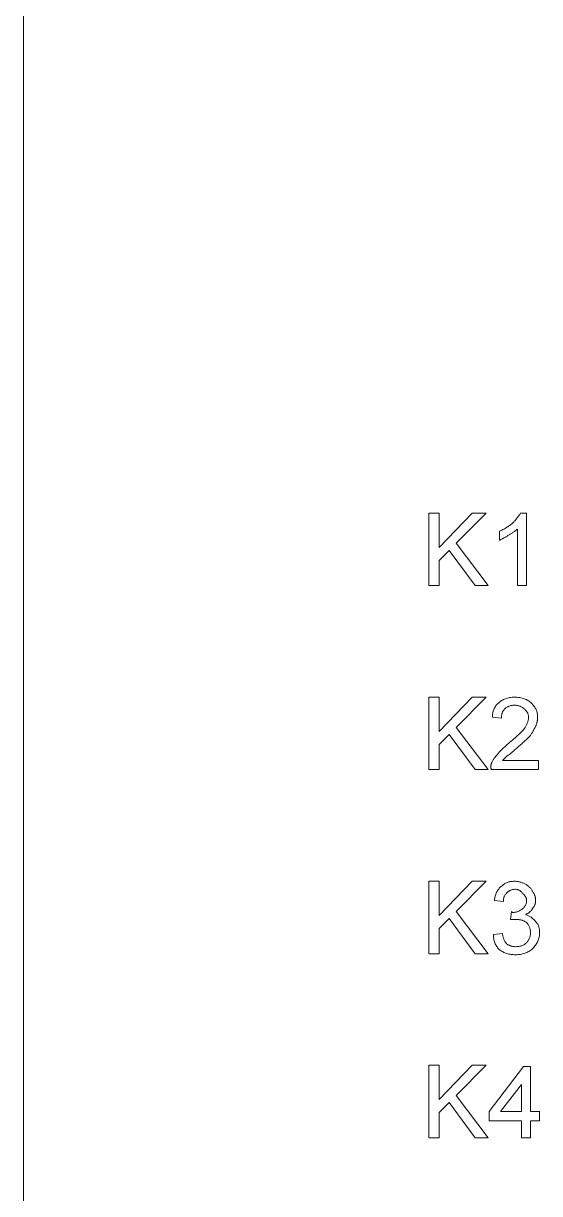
# Model space of a CAD drawing. Extents: x -194 to 239, y -574 to -265.
# Drawn here: x -95.42 to -90.91, y -318.1 to -307.89 of the extents above; entities that cross this region are included whole.
import ezdxf

# ---------------------------------------------------------------- set-up
doc = ezdxf.new("R2010")
doc.units = 0
doc.header["$LTSCALE"] = 0.5
doc.layers.get('0').update_dxf_attribs({"linetype": 'CONTINUOUS'})
doc.layers.add('VISIBLE', color=7, linetype='CONTINUOUS', lineweight=0)

msp = doc.modelspace()

# ---------------------------------------------------------------- linework, layer by layer
at = {"color": 7, "linetype": 'Continuous', "lineweight": 5}
msp.add_line((-95.42283, -338.29566), (-95.42283, -300.24218), dxfattribs=at)
at = {"layer": 'VISIBLE', "color": 7, "lineweight": 5}
for p, q in [((-91.87966, -312.79422), (-91.87966, -312.16172)), ((-91.87966, -312.16172), (-91.79181, -312.16172)), ((-91.79181, -312.4604), (-91.50192, -312.16172)), ((-91.79181, -312.16172), (-91.79181, -312.4604)), ((-91.37893, -312.16172), (-91.64247, -312.42526)), ((-91.50192, -312.16172), (-91.37893, -312.16172)), ((-91.12966, -312.2276), (-91.12479, -312.22211)), ((-91.12479, -312.22211), (-91.12005, -312.21662)), ((-91.12005, -312.21662), (-91.11546, -312.21113)), ((-91.11546, -312.21113), (-91.11099, -312.20564)), ((-91.11099, -312.20564), (-91.10667, -312.20015)), ((-91.10667, -312.20015), (-91.10248, -312.19466)), ((-91.10248, -312.19466), (-91.09844, -312.18917)), ((-91.09844, -312.18917), (-91.09452, -312.18368)), ((-91.09452, -312.18368), (-91.09075, -312.17819)), ((-91.09075, -312.17819), (-91.08711, -312.1727)), ((-91.08711, -312.1727), (-91.08361, -312.16721)), ((-91.08361, -312.16721), (-91.08025, -312.16172)), ((-91.08025, -312.16172), (-91.02754, -312.16172)), ((-91.02754, -312.16172), (-91.02754, -312.79422)), ((-91.26473, -312.31984), (-91.25708, -312.31648)), ((-91.26473, -312.39891), (-91.26473, -312.31984)), ((-91.25708, -312.31648), (-91.24949, -312.31298)), ((-91.24949, -312.31298), (-91.24198, -312.30934)), ((-91.24198, -312.30934), (-91.23453, -312.30557)), ((-91.23453, -312.30557), (-91.22715, -312.30166)), ((-91.22715, -312.30166), (-91.21984, -312.29761)), ((-91.21984, -312.29761), (-91.2126, -312.29342)), ((-91.2126, -312.29342), (-91.20543, -312.2891)), ((-91.20543, -312.2891), (-91.19833, -312.28464)), ((-91.19833, -312.28464), (-91.19129, -312.28004)), ((-91.19129, -312.28004), (-91.18433, -312.2753)), ((-91.18433, -312.2753), (-91.17743, -312.27043)), ((-91.17743, -312.27043), (-91.1706, -312.26542)), ((-91.1706, -312.26542), (-91.16384, -312.26027)), ((-91.16384, -312.26027), (-91.15715, -312.25499)), ((-91.15715, -312.25499), (-91.15053, -312.24957)), ((-91.15053, -312.24957), (-91.1451, -312.24407)), ((-91.1451, -312.24407), (-91.13982, -312.23858)), ((-91.13903, -312.32533), (-91.14394, -312.32863)), ((-91.13982, -312.23858), (-91.13467, -312.23309)), ((-91.13419, -312.32204), (-91.13903, -312.32533)), ((-91.13467, -312.23309), (-91.12966, -312.2276)), ((-91.12942, -312.31875), (-91.13419, -312.32204)), ((-91.12472, -312.31545), (-91.12942, -312.31875)), ((-91.12009, -312.31216), (-91.12472, -312.31545)), ((-91.11552, -312.30886), (-91.12009, -312.31216)), ((-91.11103, -312.30557), (-91.11552, -312.30886)), ((-91.1066, -312.30227), (-91.11103, -312.30557)), ((-91.1066, -312.79422), (-91.1066, -312.30227)), ((-91.64247, -312.42526), (-91.36136, -312.79422)), ((-91.2603, -312.39668), (-91.26473, -312.39891)), ((-91.25581, -312.39438), (-91.2603, -312.39668)), ((-91.25124, -312.39201), (-91.25581, -312.39438)), ((-91.24661, -312.38957), (-91.25124, -312.39201)), ((-91.24191, -312.38707), (-91.24661, -312.38957)), ((-91.23714, -312.38449), (-91.24191, -312.38707)), ((-91.2323, -312.38185), (-91.23714, -312.38449)), ((-91.22739, -312.37914), (-91.2323, -312.38185)), ((-91.22242, -312.37636), (-91.22739, -312.37914)), ((-91.21737, -312.37351), (-91.22242, -312.37636)), ((-91.21226, -312.3706), (-91.21737, -312.37351)), ((-91.20708, -312.36761), (-91.21226, -312.3706)), ((-91.20183, -312.36456), (-91.20708, -312.36761)), ((-91.19651, -312.36143), (-91.20183, -312.36456)), ((-91.19112, -312.35824), (-91.19651, -312.36143)), ((-91.18567, -312.35498), (-91.19112, -312.35824)), ((-91.18021, -312.35169), (-91.18567, -312.35498)), ((-91.17482, -312.34839), (-91.18021, -312.35169)), ((-91.1695, -312.3451), (-91.17482, -312.34839)), ((-91.16425, -312.34181), (-91.1695, -312.3451)), ((-91.15907, -312.33851), (-91.16425, -312.34181)), ((-91.15396, -312.33522), (-91.15907, -312.33851)), ((-91.14891, -312.33192), (-91.15396, -312.33522)), ((-91.14394, -312.32863), (-91.14891, -312.33192)), ((-91.70397, -312.48675), (-91.79181, -312.5746)), ((-91.47556, -312.79422), (-91.70397, -312.48675)), ((-91.79181, -312.5746), (-91.79181, -312.79422)), ((-91.79181, -312.79422), (-91.87966, -312.79422)), ((-91.36136, -312.79422), (-91.47556, -312.79422)), ((-91.02754, -312.79422), (-91.1066, -312.79422)), ((-91.87966, -314.40078), (-91.87966, -313.76828)), ((-91.87966, -313.76828), (-91.79181, -313.76828)), ((-91.79181, -313.76828), (-91.79181, -314.06696)), ((-91.79181, -314.06696), (-91.50192, -313.76828)), ((-91.37893, -313.76828), (-91.64247, -314.03182)), ((-91.50192, -313.76828), (-91.37893, -313.76828)), ((-91.30954, -313.86614), (-91.30563, -313.85887)), ((-91.30563, -313.85887), (-91.30131, -313.85187)), ((-91.30131, -313.85187), (-91.29657, -313.84514)), ((-91.29657, -313.84514), (-91.29143, -313.83869)), ((-91.29143, -313.83869), (-91.28587, -313.83251)), ((-91.28587, -313.83251), (-91.2799, -313.82661)), ((-91.2799, -313.82661), (-91.27351, -313.82098)), ((-91.27351, -313.82098), (-91.26679, -313.8146)), ((-91.26679, -313.8146), (-91.25979, -313.80863)), ((-91.25979, -313.80863), (-91.25251, -313.80307)), ((-91.25251, -313.80307), (-91.24496, -313.79792)), ((-91.24496, -313.79792), (-91.23714, -313.79319)), ((-91.23714, -313.79319), (-91.22904, -313.78886)), ((-91.22904, -313.78886), (-91.22067, -313.78495)), ((-91.22067, -313.78495), (-91.21202, -313.78145)), ((-91.21202, -313.78145), (-91.2031, -313.77836)), ((-91.20214, -313.85832), (-91.20701, -313.86175)), ((-91.2031, -313.77836), (-91.1939, -313.77569)), ((-91.19713, -313.85516), (-91.20214, -313.85832)), ((-91.19198, -313.85228), (-91.19713, -313.85516)), ((-91.1939, -313.77569), (-91.18443, -313.77342)), ((-91.18669, -313.84967), (-91.19198, -313.85228)), ((-91.18127, -313.84734), (-91.18669, -313.84967)), ((-91.18443, -313.77342), (-91.17468, -313.77157)), ((-91.17571, -313.84528), (-91.18127, -313.84734)), ((-91.17002, -313.84349), (-91.17571, -313.84528)), ((-91.17468, -313.77157), (-91.16466, -313.77013)), ((-91.16418, -313.84198), (-91.17002, -313.84349)), ((-91.16466, -313.77013), (-91.15437, -313.7691)), ((-91.15821, -313.84075), (-91.16418, -313.84198)), ((-91.1521, -313.83979), (-91.15821, -313.84075)), ((-91.15437, -313.7691), (-91.1438, -313.76848)), ((-91.14586, -313.8391), (-91.1521, -313.83979)), ((-91.13948, -313.83869), (-91.14586, -313.8391)), ((-91.1438, -313.76848), (-91.13296, -313.76828)), ((-91.13296, -313.83855), (-91.13948, -313.83869)), ((-91.13296, -313.76828), (-91.12105, -313.76848)), ((-91.12644, -313.83869), (-91.13296, -313.83855)), ((-91.12005, -313.8391), (-91.12644, -313.83869)), ((-91.12105, -313.76848), (-91.10948, -313.7691)), ((-91.11381, -313.83979), (-91.12005, -313.8391)), ((-91.1077, -313.84075), (-91.11381, -313.83979)), ((-91.10948, -313.7691), (-91.09826, -313.77013)), ((-91.10173, -313.84198), (-91.1077, -313.84075)), ((-91.0959, -313.84349), (-91.10173, -313.84198)), ((-91.09826, -313.77013), (-91.08739, -313.77157)), ((-91.0902, -313.84528), (-91.0959, -313.84349)), ((-91.08464, -313.84734), (-91.0902, -313.84528)), ((-91.08739, -313.77157), (-91.07685, -313.77342)), ((-91.07922, -313.84967), (-91.08464, -313.84734)), ((-91.07393, -313.85228), (-91.07922, -313.84967)), ((-91.07685, -313.77342), (-91.06666, -313.77569)), ((-91.06879, -313.85516), (-91.07393, -313.85228)), ((-91.06378, -313.85832), (-91.06879, -313.85516)), ((-91.06666, -313.77569), (-91.05681, -313.77836)), ((-91.0589, -313.86175), (-91.06378, -313.85832)), ((-91.05681, -313.77836), (-91.04731, -313.78145)), ((-91.04731, -313.78145), (-91.03814, -313.78495)), ((-91.03814, -313.78495), (-91.02932, -313.78886)), ((-91.02932, -313.78886), (-91.02085, -313.79319)), ((-91.02085, -313.79319), (-91.01272, -313.79792)), ((-91.01272, -313.79792), (-91.00493, -313.80307)), ((-91.00493, -313.80307), (-90.99748, -313.80863)), ((-90.99748, -313.80863), (-90.99038, -313.8146)), ((-90.99038, -313.8146), (-90.98362, -313.82098)), ((-90.98362, -313.82098), (-90.97723, -313.82764)), ((-90.97723, -313.82764), (-90.97126, -313.83444)), ((-90.97126, -313.83444), (-90.9657, -313.84137)), ((-90.9657, -313.84137), (-90.96056, -313.84844)), ((-90.96056, -313.84844), (-90.95582, -313.85564)), ((-90.95582, -313.85564), (-90.9515, -313.86299)), ((-91.32622, -313.94397), (-91.32602, -313.93422)), ((-91.24716, -313.95276), (-91.32622, -313.94397)), ((-91.32602, -313.93422), (-91.3254, -313.92475)), ((-91.3254, -313.92475), (-91.32437, -313.91556)), ((-91.32437, -313.91556), (-91.32293, -313.90664)), ((-91.32293, -313.90664), (-91.32107, -313.89799)), ((-91.32107, -313.89799), (-91.31881, -313.88961)), ((-91.31881, -313.88961), (-91.31613, -313.88152)), ((-91.31613, -313.88152), (-91.31304, -313.87369)), ((-91.31304, -313.87369), (-91.30954, -313.86614)), ((-91.24706, -313.94627), (-91.24716, -313.95276)), ((-91.24675, -313.93999), (-91.24706, -313.94627)), ((-91.24623, -313.93392), (-91.24675, -313.93999)), ((-91.24551, -313.92805), (-91.24623, -313.93392)), ((-91.24458, -313.92239), (-91.24551, -313.92805)), ((-91.24345, -313.91693), (-91.24458, -313.92239)), ((-91.24211, -313.91168), (-91.24345, -313.91693)), ((-91.24057, -313.90664), (-91.24211, -313.91168)), ((-91.23882, -313.9018), (-91.24057, -313.90664)), ((-91.23686, -313.89716), (-91.23882, -313.9018)), ((-91.2347, -313.89274), (-91.23686, -313.89716)), ((-91.23233, -313.88852), (-91.2347, -313.89274)), ((-91.22976, -313.8845), (-91.23233, -313.88852)), ((-91.22698, -313.88069), (-91.22976, -313.8845)), ((-91.224, -313.87709), (-91.22698, -313.88069)), ((-91.2208, -313.87369), (-91.224, -313.87709)), ((-91.21634, -313.86944), (-91.2208, -313.87369)), ((-91.21174, -313.86546), (-91.21634, -313.86944)), ((-91.20701, -313.86175), (-91.21174, -313.86546)), ((-91.05417, -313.86546), (-91.0589, -313.86175)), ((-91.04957, -313.86944), (-91.05417, -313.86546)), ((-91.04511, -313.87369), (-91.04957, -313.86944)), ((-91.04085, -313.87706), (-91.04511, -313.87369)), ((-91.03687, -313.88056), (-91.04085, -313.87706)), ((-91.03317, -313.88419), (-91.03687, -313.88056)), ((-91.02974, -313.88797), (-91.03317, -313.88419)), ((-91.02658, -313.89188), (-91.02974, -313.88797)), ((-91.0237, -313.89593), (-91.02658, -313.89188)), ((-91.02109, -313.90012), (-91.0237, -313.89593)), ((-91.01875, -313.90444), (-91.02109, -313.90012)), ((-91.0167, -313.9089), (-91.01875, -313.90444)), ((-91.01491, -313.9135), (-91.0167, -313.9089)), ((-91.0134, -313.91823), (-91.01491, -313.9135)), ((-91.01217, -313.92311), (-91.0134, -313.91823)), ((-91.01121, -313.92812), (-91.01217, -313.92311)), ((-91.01217, -313.96648), (-91.01121, -313.96075)), ((-91.01052, -313.93326), (-91.01121, -313.92812)), ((-91.01121, -313.96075), (-91.01052, -313.95509)), ((-91.01011, -313.93855), (-91.01052, -313.93326)), ((-91.01052, -313.95509), (-91.01011, -313.9495)), ((-91.00997, -313.94397), (-91.01011, -313.93855)), ((-91.01011, -313.9495), (-91.00997, -313.94397)), ((-90.9515, -313.86299), (-90.94758, -313.87047)), ((-90.94758, -313.87047), (-90.94408, -313.87808)), ((-90.94408, -313.87808), (-90.941, -313.88584)), ((-90.941, -313.88584), (-90.93832, -313.89373)), ((-90.93832, -313.89373), (-90.93605, -313.90176)), ((-90.93605, -313.90176), (-90.9342, -313.90993)), ((-90.9342, -313.90993), (-90.93276, -313.91823)), ((-90.93276, -313.91823), (-90.93173, -313.92668)), ((-90.93152, -313.96013), (-90.93201, -313.96538)), ((-90.93173, -313.92668), (-90.93111, -313.93525)), ((-90.93118, -313.95481), (-90.93152, -313.96013)), ((-90.93098, -313.94943), (-90.93118, -313.95481)), ((-90.93111, -313.93525), (-90.93091, -313.94397)), ((-90.93091, -313.94397), (-90.93098, -313.94943)), ((-91.64247, -314.03182), (-91.36136, -314.40078)), ((-91.06707, -314.06531), (-91.06076, -314.05862)), ((-91.06076, -314.05862), (-91.05499, -314.05227)), ((-91.05499, -314.05227), (-91.04978, -314.04627)), ((-91.04978, -314.04627), (-91.04511, -314.0406)), ((-91.04511, -314.0406), (-91.04085, -314.03405)), ((-91.04085, -314.03405), (-91.03687, -314.02756)), ((-91.03687, -314.02756), (-91.03317, -314.02115)), ((-91.03317, -314.02115), (-91.02974, -314.0148)), ((-91.02974, -314.0148), (-91.02658, -314.00852)), ((-91.02658, -314.00852), (-91.0237, -314.00231)), ((-91.0237, -314.00231), (-91.02109, -313.99616)), ((-91.02109, -313.99616), (-91.01875, -313.99009)), ((-91.01875, -313.99009), (-91.0167, -313.98409)), ((-91.0167, -313.98409), (-91.01491, -313.97815)), ((-91.01491, -313.97815), (-91.0134, -313.97228)), ((-91.0134, -313.97228), (-91.01217, -313.96648)), ((-90.96824, -314.06037), (-90.97102, -314.06534)), ((-90.96553, -314.05546), (-90.96824, -314.06037)), ((-90.96289, -314.05062), (-90.96553, -314.05546)), ((-90.96032, -314.04585), (-90.96289, -314.05062)), ((-90.95781, -314.04115), (-90.96032, -314.04585)), ((-90.95537, -314.03652), (-90.95781, -314.04115)), ((-90.95301, -314.03196), (-90.95537, -314.03652)), ((-90.95071, -314.02746), (-90.95301, -314.03196)), ((-90.94848, -314.02303), (-90.95071, -314.02746)), ((-90.94635, -314.01861), (-90.94848, -314.02303)), ((-90.94436, -314.01411), (-90.94635, -314.01861)), ((-90.94251, -314.00955), (-90.94436, -314.01411)), ((-90.94079, -314.00491), (-90.94251, -314.00955)), ((-90.93921, -314.00021), (-90.94079, -314.00491)), ((-90.93777, -313.99544), (-90.93921, -314.00021)), ((-90.93647, -313.99061), (-90.93777, -313.99544)), ((-90.9353, -313.9857), (-90.93647, -313.99061)), ((-90.93427, -313.98072), (-90.9353, -313.9857)), ((-90.93338, -313.97568), (-90.93427, -313.98072)), ((-90.93262, -313.97057), (-90.93338, -313.97568)), ((-90.93201, -313.96538), (-90.93262, -313.97057)), ((-91.70397, -314.09331), (-91.79181, -314.18116)), ((-91.47556, -314.40078), (-91.70397, -314.09331)), ((-91.18567, -314.17237), (-91.17276, -314.16157)), ((-91.17276, -314.16157), (-91.16041, -314.1511)), ((-91.16041, -314.1511), (-91.1486, -314.14098)), ((-91.1486, -314.14098), (-91.13735, -314.1312)), ((-91.13735, -314.1312), (-91.12664, -314.12176)), ((-91.12664, -314.12176), (-91.11649, -314.11267)), ((-91.11649, -314.11267), (-91.10688, -314.10392)), ((-91.10688, -314.10392), (-91.09782, -314.09551)), ((-91.09782, -314.09551), (-91.08931, -314.08744)), ((-91.08931, -314.08744), (-91.08135, -314.07972)), ((-91.08135, -314.07972), (-91.07393, -314.07234)), ((-91.07393, -314.07234), (-91.06707, -314.06531)), ((-91.05348, -314.15975), (-91.06148, -314.16702)), ((-91.04583, -314.15275), (-91.05348, -314.15975)), ((-91.03852, -314.14602), (-91.04583, -314.15275)), ((-91.03155, -314.13957), (-91.03852, -314.14602)), ((-91.02493, -314.13339), (-91.03155, -314.13957)), ((-91.01865, -314.12749), (-91.02493, -314.13339)), ((-91.01272, -314.12186), (-91.01865, -314.12749)), ((-91.00712, -314.11651), (-91.01272, -314.12186)), ((-91.00187, -314.11143), (-91.00712, -314.11651)), ((-90.99696, -314.10663), (-91.00187, -314.11143)), ((-90.9924, -314.1021), (-90.99696, -314.10663)), ((-90.98914, -314.09664), (-90.9924, -314.1021)), ((-90.98595, -314.09125), (-90.98914, -314.09664)), ((-90.98283, -314.08593), (-90.98595, -314.09125)), ((-90.97977, -314.08068), (-90.98283, -314.08593)), ((-90.97679, -314.0755), (-90.97977, -314.08068)), ((-90.97387, -314.07039), (-90.97679, -314.0755)), ((-90.97102, -314.06534), (-90.97387, -314.07039)), ((-91.79181, -314.18116), (-91.79181, -314.40078)), ((-91.2823, -314.26901), (-91.2778, -314.26348)), ((-91.2778, -314.26348), (-91.2731, -314.25789)), ((-91.2731, -314.25789), (-91.26819, -314.25223)), ((-91.26819, -314.25223), (-91.26308, -314.2465)), ((-91.26308, -314.2465), (-91.25776, -314.2407)), ((-91.25776, -314.2407), (-91.25224, -314.23483)), ((-91.25224, -314.23483), (-91.24651, -314.22889)), ((-91.24651, -314.22889), (-91.24057, -314.22289)), ((-91.24057, -314.22289), (-91.23443, -314.21681)), ((-91.23443, -314.21681), (-91.22808, -314.21067)), ((-91.22808, -314.21067), (-91.22152, -314.20446)), ((-91.22152, -314.20446), (-91.21476, -314.19818)), ((-91.21476, -314.19818), (-91.2078, -314.19183)), ((-91.2078, -314.19183), (-91.20063, -314.18541)), ((-91.20063, -314.18541), (-91.19325, -314.17893)), ((-91.19325, -314.17893), (-91.18567, -314.17237)), ((-91.17729, -314.26722), (-91.18247, -314.27131)), ((-91.17177, -314.2628), (-91.17729, -314.26722)), ((-91.1659, -314.25803), (-91.17177, -314.2628)), ((-91.15969, -314.25291), (-91.1659, -314.25803)), ((-91.15313, -314.24746), (-91.15969, -314.25291)), ((-91.14624, -314.24166), (-91.15313, -314.24746)), ((-91.139, -314.23551), (-91.14624, -314.24166)), ((-91.13141, -314.22903), (-91.139, -314.23551)), ((-91.12349, -314.2222), (-91.13141, -314.22903)), ((-91.11522, -314.21503), (-91.12349, -314.2222)), ((-91.1066, -314.20751), (-91.11522, -314.21503)), ((-91.09689, -314.19887), (-91.1066, -314.20751)), ((-91.08752, -314.19049), (-91.09689, -314.19887)), ((-91.0785, -314.18239), (-91.08752, -314.19049)), ((-91.06982, -314.17457), (-91.0785, -314.18239)), ((-91.06148, -314.16702), (-91.06982, -314.17457)), ((-91.33933, -314.37113), (-91.33912, -314.36784)), ((-91.33912, -314.36784), (-91.33878, -314.36454)), ((-91.33878, -314.36454), (-91.3383, -314.36125)), ((-91.3383, -314.36125), (-91.33768, -314.35795)), ((-91.33768, -314.35795), (-91.33693, -314.35466)), ((-91.33693, -314.35466), (-91.33604, -314.35136)), ((-91.33604, -314.35136), (-91.33501, -314.34807)), ((-91.33501, -314.34807), (-91.33274, -314.34261)), ((-91.33274, -314.34261), (-91.33034, -314.33723)), ((-91.33034, -314.33723), (-91.3278, -314.33191)), ((-91.3278, -314.33191), (-91.32512, -314.32666)), ((-91.32512, -314.32666), (-91.32231, -314.32148)), ((-91.32231, -314.32148), (-91.31936, -314.31636)), ((-91.31936, -314.31636), (-91.31627, -314.31132)), ((-91.31627, -314.31132), (-91.31304, -314.30634)), ((-91.31304, -314.30634), (-91.30968, -314.30144)), ((-91.30968, -314.30144), (-91.30618, -314.2966)), ((-91.30618, -314.2966), (-91.30254, -314.29183)), ((-91.30254, -314.29183), (-91.29877, -314.28713)), ((-91.29877, -314.28713), (-91.29486, -314.28249)), ((-91.29486, -314.28249), (-91.29081, -314.27793)), ((-91.29081, -314.27793), (-91.28662, -314.27343)), ((-91.28662, -314.27343), (-91.2823, -314.26901)), ((-91.20323, -314.28658), (-91.23837, -314.32172)), ((-91.23837, -314.32172), (-90.92212, -314.32172)), ((-91.19977, -314.28421), (-91.20323, -314.28658)), ((-91.19596, -314.2815), (-91.19977, -314.28421)), ((-91.19181, -314.27844), (-91.19596, -314.2815)), ((-91.18731, -314.27505), (-91.19181, -314.27844)), ((-91.18247, -314.27131), (-91.18731, -314.27505)), ((-90.92212, -314.32172), (-90.92212, -314.40078)), ((-91.79181, -314.40078), (-91.87966, -314.40078)), ((-91.36136, -314.40078), (-91.47556, -314.40078)), ((-91.3394, -314.37442), (-91.33933, -314.37113)), ((-91.33933, -314.37772), (-91.3394, -314.37442)), ((-91.33912, -314.38101), (-91.33933, -314.37772)), ((-91.33878, -314.38431), (-91.33912, -314.38101)), ((-91.3383, -314.3876), (-91.33878, -314.38431)), ((-91.33768, -314.3909), (-91.3383, -314.3876)), ((-91.33693, -314.39419), (-91.33768, -314.3909)), ((-91.33604, -314.39748), (-91.33693, -314.39419)), ((-91.33501, -314.40078), (-91.33604, -314.39748)), ((-90.92212, -314.40078), (-91.33501, -314.40078)), ((-91.87966, -316.00734), (-91.87966, -315.37483)), ((-91.87966, -315.37483), (-91.79181, -315.37483)), ((-91.79181, -315.67352), (-91.50192, -315.37483)), ((-91.79181, -315.37483), (-91.79181, -315.67352)), ((-91.37893, -315.37483), (-91.64247, -315.63838)), ((-91.50192, -315.37483), (-91.37893, -315.37483)), ((-91.21713, -315.39559), (-91.21051, -315.39199)), ((-91.21051, -315.39199), (-91.20368, -315.38873)), ((-91.20368, -315.38873), (-91.19665, -315.38581)), ((-91.19665, -315.38581), (-91.18941, -315.38324)), ((-91.18941, -315.38324), (-91.18196, -315.38101)), ((-91.18196, -315.38101), (-91.17431, -315.37912)), ((-91.17431, -315.37912), (-91.16645, -315.37758)), ((-91.16645, -315.37758), (-91.15838, -315.37638)), ((-91.15838, -315.37638), (-91.15011, -315.37552)), ((-91.15011, -315.37552), (-91.14164, -315.375)), ((-91.14164, -315.375), (-91.13296, -315.37483)), ((-91.13296, -315.37483), (-91.1264, -315.37494)), ((-91.1264, -315.37494), (-91.11992, -315.37524)), ((-91.11992, -315.37524), (-91.1135, -315.37576)), ((-91.1135, -315.37576), (-91.10715, -315.37648)), ((-91.10715, -315.37648), (-91.10087, -315.37741)), ((-91.10087, -315.37741), (-91.09466, -315.37854)), ((-91.09466, -315.37854), (-91.08852, -315.37988)), ((-91.08852, -315.37988), (-91.08244, -315.38142)), ((-91.08244, -315.38142), (-91.07644, -315.38317)), ((-91.07644, -315.38317), (-91.0705, -315.38513)), ((-91.0705, -315.38513), (-91.06463, -315.38729)), ((-91.06463, -315.38729), (-91.05884, -315.38966)), ((-91.05884, -315.38966), (-91.0531, -315.39223)), ((-91.29887, -315.49576), (-91.29589, -315.48739)), ((-91.29589, -315.48739), (-91.29256, -315.47929)), ((-91.29256, -315.47929), (-91.28889, -315.47147)), ((-91.28889, -315.47147), (-91.28487, -315.46392)), ((-91.28487, -315.46392), (-91.28051, -315.45664)), ((-91.28051, -315.45664), (-91.27581, -315.44964)), ((-91.27581, -315.44964), (-91.27077, -315.44292)), ((-91.27077, -315.44292), (-91.26538, -315.43646)), ((-91.26538, -315.43646), (-91.25965, -315.43029)), ((-91.25965, -315.43029), (-91.25358, -315.42438)), ((-91.25358, -315.42438), (-91.24716, -315.41876)), ((-91.24716, -315.41876), (-91.24157, -315.41344)), ((-91.24157, -315.41344), (-91.23577, -315.40846)), ((-91.23577, -315.40846), (-91.22976, -315.40383)), ((-91.22976, -315.40383), (-91.22355, -315.39954)), ((-91.22355, -315.39954), (-91.21713, -315.39559)), ((-91.21298, -315.49051), (-91.21586, -315.49494)), ((-91.20982, -315.48629), (-91.21298, -315.49051)), ((-91.20639, -315.48227), (-91.20982, -315.48629)), ((-91.20269, -315.47847), (-91.20639, -315.48227)), ((-91.19871, -315.47486), (-91.20269, -315.47847)), ((-91.19445, -315.47147), (-91.19871, -315.47486)), ((-91.19109, -315.46827), (-91.19445, -315.47147)), ((-91.18759, -315.46529), (-91.19109, -315.46827)), ((-91.18395, -315.46251), (-91.18759, -315.46529)), ((-91.18017, -315.45994), (-91.18395, -315.46251)), ((-91.17626, -315.45757), (-91.18017, -315.45994)), ((-91.17221, -315.45541), (-91.17626, -315.45757)), ((-91.16803, -315.45345), (-91.17221, -315.45541)), ((-91.1637, -315.4517), (-91.16803, -315.45345)), ((-91.15924, -315.45016), (-91.1637, -315.4517)), ((-91.15464, -315.44882), (-91.15924, -315.45016)), ((-91.14991, -315.44768), (-91.15464, -315.44882)), ((-91.14504, -315.44676), (-91.14991, -315.44768)), ((-91.14003, -315.44604), (-91.14504, -315.44676)), ((-91.13488, -315.44552), (-91.14003, -315.44604)), ((-91.12959, -315.44521), (-91.13488, -315.44552)), ((-91.12417, -315.44511), (-91.12959, -315.44521)), ((-91.11981, -315.44525), (-91.12417, -315.44511)), ((-91.11552, -315.44566), (-91.11981, -315.44525)), ((-91.1113, -315.44635), (-91.11552, -315.44566)), ((-91.10715, -315.44731), (-91.1113, -315.44635)), ((-91.10307, -315.44854), (-91.10715, -315.44731)), ((-91.09905, -315.45005), (-91.10307, -315.44854)), ((-91.09511, -315.45184), (-91.09905, -315.45005)), ((-91.09123, -315.4539), (-91.09511, -315.45184)), ((-91.08742, -315.45623), (-91.09123, -315.4539)), ((-91.08368, -315.45884), (-91.08742, -315.45623)), ((-91.08001, -315.46172), (-91.08368, -315.45884)), ((-91.0764, -315.46488), (-91.08001, -315.46172)), ((-91.07287, -315.46831), (-91.0764, -315.46488)), ((-91.0694, -315.47201), (-91.07287, -315.46831)), ((-91.06601, -315.476), (-91.0694, -315.47201)), ((-91.06268, -315.48025), (-91.06601, -315.476)), ((-91.05842, -315.48358), (-91.06268, -315.48025)), ((-91.05444, -315.48698), (-91.05842, -315.48358)), ((-91.05074, -315.49044), (-91.05444, -315.48698)), ((-91.0531, -315.39223), (-91.04744, -315.39501)), ((-91.04731, -315.49398), (-91.05074, -315.49044)), ((-91.04744, -315.39501), (-91.04185, -315.398)), ((-91.04415, -315.49758), (-91.04731, -315.49398)), ((-91.04185, -315.398), (-91.03632, -315.40119)), ((-91.03632, -315.40119), (-91.03197, -315.40349)), ((-91.03197, -315.40349), (-91.02768, -315.40599)), ((-91.02768, -315.40599), (-91.02346, -315.4087)), ((-91.02346, -315.4087), (-91.0193, -315.41162)), ((-91.0193, -315.41162), (-91.01522, -315.41474)), ((-91.01522, -315.41474), (-91.01121, -315.41807)), ((-91.01121, -315.41807), (-91.00726, -315.42161)), ((-91.00726, -315.42161), (-91.00338, -315.42535)), ((-91.00338, -315.42535), (-90.99957, -315.42929)), ((-90.99957, -315.42929), (-90.99583, -315.43344)), ((-90.99583, -315.43344), (-90.99216, -315.4378)), ((-90.99216, -315.4378), (-90.98856, -315.44237)), ((-90.98856, -315.44237), (-90.98502, -315.44714)), ((-90.98502, -315.44714), (-90.98156, -315.45211)), ((-90.98156, -315.45211), (-90.97816, -315.45729)), ((-90.97816, -315.45729), (-90.97483, -315.46268)), ((-90.97483, -315.46268), (-90.97164, -315.46711)), ((-90.97164, -315.46711), (-90.96865, -315.4716)), ((-90.96865, -315.4716), (-90.96587, -315.47617)), ((-90.96587, -315.47617), (-90.9633, -315.4808)), ((-90.9633, -315.4808), (-90.96093, -315.4855)), ((-90.96093, -315.4855), (-90.95877, -315.49027)), ((-90.95877, -315.49027), (-90.95682, -315.49511)), ((-91.30865, -315.54174), (-91.30738, -315.532)), ((-91.22959, -315.55053), (-91.30865, -315.54174)), ((-91.30738, -315.532), (-91.30577, -315.52253)), ((-91.30577, -315.52253), (-91.30381, -315.51333)), ((-91.30381, -315.51333), (-91.30151, -315.50441)), ((-91.30151, -315.50441), (-91.29887, -315.49576)), ((-91.22945, -315.54404), (-91.22959, -315.55053)), ((-91.22904, -315.53776), (-91.22945, -315.54404)), ((-91.22835, -315.53169), (-91.22904, -315.53776)), ((-91.22739, -315.52582), (-91.22835, -315.53169)), ((-91.22616, -315.52016), (-91.22739, -315.52582)), ((-91.22465, -315.5147), (-91.22616, -315.52016)), ((-91.22286, -315.50945), (-91.22465, -315.5147)), ((-91.2208, -315.50441), (-91.22286, -315.50945)), ((-91.21847, -315.49957), (-91.2208, -315.50441)), ((-91.21586, -315.49494), (-91.21847, -315.49957)), ((-91.0447, -315.59733), (-91.04144, -315.5927)), ((-91.04127, -315.50125), (-91.04415, -315.49758)), ((-91.04144, -315.5927), (-91.03852, -315.58786)), ((-91.03866, -315.50499), (-91.04127, -315.50125)), ((-91.03632, -315.5088), (-91.03866, -315.50499)), ((-91.03852, -315.58786), (-91.03595, -315.58282)), ((-91.03427, -315.51268), (-91.03632, -315.5088)), ((-91.03595, -315.58282), (-91.03372, -315.57757)), ((-91.03248, -315.51662), (-91.03427, -315.51268)), ((-91.03372, -315.57757), (-91.03183, -315.57211)), ((-91.03097, -315.52064), (-91.03248, -315.51662)), ((-91.03183, -315.57211), (-91.03028, -315.56645)), ((-91.02974, -315.52472), (-91.03097, -315.52064)), ((-91.03028, -315.56645), (-91.02908, -315.56058)), ((-91.02877, -315.52888), (-91.02974, -315.52472)), ((-91.02908, -315.56058), (-91.02823, -315.55451)), ((-91.02809, -315.5331), (-91.02877, -315.52888)), ((-91.02823, -315.55451), (-91.02771, -315.54823)), ((-91.02768, -315.53739), (-91.02809, -315.5331)), ((-91.02771, -315.54823), (-91.02754, -315.54174)), ((-91.02754, -315.54174), (-91.02768, -315.53739)), ((-90.96093, -315.59383), (-90.9633, -315.59775)), ((-90.95877, -315.58979), (-90.96093, -315.59383)), ((-90.95682, -315.5856), (-90.95877, -315.58979)), ((-90.95682, -315.49511), (-90.95507, -315.50002)), ((-90.95507, -315.58128), (-90.95682, -315.5856)), ((-90.95507, -315.50002), (-90.95352, -315.50499)), ((-90.95352, -315.57681), (-90.95507, -315.58128)), ((-90.95352, -315.50499), (-90.95218, -315.51004)), ((-90.95218, -315.57222), (-90.95352, -315.57681)), ((-90.95218, -315.51004), (-90.95105, -315.51515)), ((-90.95105, -315.56748), (-90.95218, -315.57222)), ((-90.95105, -315.51515), (-90.95012, -315.52033)), ((-90.95012, -315.56261), (-90.95105, -315.56748)), ((-90.95012, -315.52033), (-90.9494, -315.52558)), ((-90.9494, -315.5576), (-90.95012, -315.56261)), ((-90.9494, -315.52558), (-90.94889, -315.5309)), ((-90.94889, -315.55245), (-90.9494, -315.5576)), ((-90.94889, -315.5309), (-90.94858, -315.53629)), ((-90.94858, -315.54717), (-90.94889, -315.55245)), ((-90.94858, -315.53629), (-90.94848, -315.54174)), ((-90.94848, -315.54174), (-90.94858, -315.54717)), ((-91.64247, -315.63838), (-91.36136, -316.00734)), ((-91.1681, -315.70865), (-91.15931, -315.63838)), ((-91.15931, -315.63838), (-91.15053, -315.64716)), ((-91.15053, -315.64716), (-91.14507, -315.64706)), ((-91.14507, -315.64706), (-91.13968, -315.64675)), ((-91.13968, -315.64675), (-91.13436, -315.64623)), ((-91.13436, -315.64623), (-91.12911, -315.64551)), ((-91.12911, -315.64551), (-91.12393, -315.64459)), ((-91.12393, -315.64459), (-91.11882, -315.64345)), ((-91.11882, -315.64345), (-91.11377, -315.64212)), ((-91.11377, -315.64212), (-91.1088, -315.64057)), ((-91.1088, -315.64057), (-91.10389, -315.63882)), ((-91.10389, -315.63882), (-91.09905, -315.63687)), ((-91.09905, -315.63687), (-91.09428, -315.6347)), ((-91.09428, -315.6347), (-91.08958, -315.63234)), ((-91.08958, -315.63234), (-91.08495, -315.62976)), ((-91.08495, -315.62976), (-91.08039, -315.62698)), ((-91.08039, -315.62698), (-91.07589, -315.624)), ((-91.07589, -315.624), (-91.07146, -315.62081)), ((-91.07146, -315.62081), (-91.06614, -315.61741)), ((-91.06614, -315.61741), (-91.06117, -315.61381)), ((-91.06117, -315.61381), (-91.05654, -315.61)), ((-91.05654, -315.61), (-91.05225, -315.60598)), ((-91.05225, -315.60598), (-91.0483, -315.60176)), ((-91.0483, -315.60176), (-91.0447, -315.59733)), ((-91.03094, -315.66247), (-91.03632, -315.66473)), ((-91.03632, -315.66473), (-91.0298, -315.66703)), ((-91.02576, -315.66006), (-91.03094, -315.66247)), ((-91.0298, -315.66703), (-91.02342, -315.66953)), ((-91.02078, -315.65752), (-91.02576, -315.66006)), ((-91.02342, -315.66953), (-91.01718, -315.67225)), ((-91.01601, -315.65485), (-91.02078, -315.65752)), ((-91.01718, -315.67225), (-91.01107, -315.67516)), ((-91.01145, -315.65203), (-91.01601, -315.65485)), ((-91.00709, -315.64908), (-91.01145, -315.65203)), ((-91.01107, -315.67516), (-91.0051, -315.67829)), ((-91.00294, -315.64599), (-91.00709, -315.64908)), ((-91.0051, -315.67829), (-90.99926, -315.68161)), ((-90.99899, -315.64277), (-91.00294, -315.64599)), ((-90.99926, -315.68161), (-90.99357, -315.68515)), ((-90.99525, -315.63941), (-90.99899, -315.64277)), ((-90.99171, -315.63591), (-90.99525, -315.63941)), ((-90.99357, -315.68515), (-90.98801, -315.68889)), ((-90.98839, -315.63227), (-90.99171, -315.63591)), ((-90.98526, -315.62849), (-90.98839, -315.63227)), ((-90.98801, -315.68889), (-90.98259, -315.69283)), ((-90.98235, -315.62458), (-90.98526, -315.62849)), ((-90.98259, -315.69283), (-90.9773, -315.69699)), ((-90.97964, -315.62053), (-90.98235, -315.62458)), ((-90.97713, -315.61635), (-90.97964, -315.62053)), ((-90.9773, -315.69699), (-90.97215, -315.70135)), ((-90.97483, -315.61202), (-90.97713, -315.61635)), ((-90.97164, -315.60866), (-90.97483, -315.61202)), ((-90.96865, -315.60516), (-90.97164, -315.60866)), ((-90.96587, -315.60152), (-90.96865, -315.60516)), ((-90.9633, -315.59775), (-90.96587, -315.60152)), ((-91.70397, -315.69987), (-91.79181, -315.78772)), ((-91.79181, -315.78772), (-91.79181, -316.00734)), ((-91.47556, -316.00734), (-91.70397, -315.69987)), ((-91.11539, -315.70865), (-91.1681, -315.70865)), ((-91.10887, -315.70876), (-91.11539, -315.70865)), ((-91.10248, -315.70907), (-91.10887, -315.70876)), ((-91.09624, -315.70958), (-91.10248, -315.70907)), ((-91.09013, -315.7103), (-91.09624, -315.70958)), ((-91.08416, -315.71123), (-91.09013, -315.7103)), ((-91.07833, -315.71236), (-91.08416, -315.71123)), ((-91.07263, -315.7137), (-91.07833, -315.71236)), ((-91.06707, -315.71524), (-91.07263, -315.7137)), ((-91.06165, -315.71699), (-91.06707, -315.71524)), ((-91.05636, -315.71895), (-91.06165, -315.71699)), ((-91.05122, -315.72111), (-91.05636, -315.71895)), ((-91.04621, -315.72348), (-91.05122, -315.72111)), ((-91.04133, -315.72605), (-91.04621, -315.72348)), ((-91.0366, -315.72883), (-91.04133, -315.72605)), ((-91.032, -315.73182), (-91.0366, -315.72883)), ((-91.02754, -315.73501), (-91.032, -315.73182)), ((-91.02328, -315.73947), (-91.02754, -315.73501)), ((-91.0193, -315.74407), (-91.02328, -315.73947)), ((-91.0156, -315.7488), (-91.0193, -315.74407)), ((-91.01217, -315.75368), (-91.0156, -315.7488)), ((-91.00901, -315.75869), (-91.01217, -315.75368)), ((-91.00613, -315.76383), (-91.00901, -315.75869)), ((-91.00352, -315.76912), (-91.00613, -315.76383)), ((-91.00119, -315.77454), (-91.00352, -315.76912)), ((-90.99913, -315.7801), (-91.00119, -315.77454)), ((-90.99734, -315.7858), (-90.99913, -315.7801)), ((-90.99583, -315.79163), (-90.99734, -315.7858)), ((-90.9946, -315.7976), (-90.99583, -315.79163)), ((-90.99364, -315.80371), (-90.9946, -315.7976)), ((-90.97215, -315.70135), (-90.96714, -315.70591)), ((-90.96714, -315.70591), (-90.96227, -315.71068)), ((-90.96227, -315.71068), (-90.95754, -315.71565)), ((-90.95754, -315.71565), (-90.95294, -315.72084)), ((-90.95294, -315.72084), (-90.94848, -315.72622)), ((-90.94848, -315.72622), (-90.94422, -315.73072)), ((-90.94422, -315.73072), (-90.94024, -315.73542)), ((-90.94024, -315.73542), (-90.93653, -315.74033)), ((-90.93653, -315.74033), (-90.9331, -315.74544)), ((-90.9331, -315.74544), (-90.92995, -315.75076)), ((-90.92995, -315.75076), (-90.92706, -315.75628)), ((-90.92706, -315.75628), (-90.92446, -315.76201)), ((-90.92446, -315.76201), (-90.92212, -315.76795)), ((-90.92212, -315.76795), (-90.92006, -315.77409)), ((-90.92006, -315.77409), (-90.91828, -315.78044)), ((-90.91828, -315.78044), (-90.91677, -315.787)), ((-90.91677, -315.787), (-90.91553, -315.79376)), ((-90.91553, -315.79376), (-90.91457, -315.80072)), ((-91.31744, -315.84043), (-91.23837, -315.83164)), ((-91.31723, -315.85021), (-91.31744, -315.84043)), ((-91.31661, -315.85978), (-91.31723, -315.85021)), ((-91.31558, -315.86915), (-91.31661, -315.85978)), ((-91.31414, -315.87831), (-91.31558, -315.86915)), ((-91.31229, -315.88727), (-91.31414, -315.87831)), ((-91.31002, -315.89602), (-91.31229, -315.88727)), ((-91.30735, -315.90456), (-91.31002, -315.89602)), ((-91.23837, -315.83164), (-91.23721, -315.83919)), ((-91.23721, -315.83919), (-91.2359, -315.84647)), ((-91.2359, -315.84647), (-91.23446, -315.85347)), ((-91.23446, -315.85347), (-91.23288, -315.86019)), ((-91.23288, -315.86019), (-91.23117, -315.86664)), ((-91.23117, -315.86664), (-91.22931, -315.87282)), ((-91.22931, -315.87282), (-91.22732, -315.87872)), ((-91.22732, -315.87872), (-91.2252, -315.88435)), ((-91.2252, -315.88435), (-91.22293, -315.8897)), ((-91.22293, -315.8897), (-91.22053, -315.89478)), ((-91.22053, -315.89478), (-91.21799, -315.89959)), ((-91.21799, -315.89959), (-91.21531, -315.90412)), ((-91.02328, -315.90624), (-91.0193, -315.90164)), ((-91.0193, -315.90164), (-91.0156, -315.89691)), ((-91.0156, -315.89691), (-91.01217, -315.89204)), ((-91.01217, -315.89204), (-91.00901, -315.88703)), ((-91.00901, -315.88703), (-91.00613, -315.88188)), ((-91.00613, -315.88188), (-91.00352, -315.87659)), ((-91.00352, -315.87659), (-91.00119, -315.87117)), ((-91.00119, -315.87117), (-90.99913, -315.86561)), ((-90.99913, -315.86561), (-90.99734, -315.85992)), ((-90.99734, -315.85992), (-90.99583, -315.85408)), ((-90.99583, -315.85408), (-90.9946, -315.84811)), ((-90.9946, -315.84811), (-90.99364, -315.842)), ((-90.99295, -315.80995), (-90.99364, -315.80371)), ((-90.99364, -315.842), (-90.99295, -315.83576)), ((-90.99254, -315.81634), (-90.99295, -315.80995)), ((-90.99295, -315.83576), (-90.99254, -315.82938)), ((-90.9924, -315.82286), (-90.99254, -315.81634)), ((-90.99254, -315.82938), (-90.9924, -315.82286)), ((-90.92871, -315.89753), (-90.93279, -315.90624)), ((-90.92511, -315.88867), (-90.92871, -315.89753)), ((-90.92199, -315.87968), (-90.92511, -315.88867)), ((-90.91934, -315.87055), (-90.92199, -315.87968)), ((-90.91718, -315.86129), (-90.91934, -315.87055)), ((-90.9155, -315.85189), (-90.91718, -315.86129)), ((-90.9143, -315.84235), (-90.9155, -315.85189)), ((-90.91457, -315.80072), (-90.91389, -315.80789)), ((-90.91358, -315.83267), (-90.9143, -315.84235)), ((-90.91389, -315.80789), (-90.91347, -315.81527)), ((-90.91334, -315.82286), (-90.91358, -315.83267)), ((-90.91347, -315.81527), (-90.91334, -315.82286)), ((-91.30426, -315.9129), (-91.30735, -315.90456)), ((-91.30076, -315.92103), (-91.30426, -315.9129)), ((-91.29685, -315.92896), (-91.30076, -315.92103)), ((-91.29252, -315.93668), (-91.29685, -315.92896)), ((-91.28779, -315.9442), (-91.29252, -315.93668)), ((-91.28264, -315.95151), (-91.28779, -315.9442)), ((-91.27708, -315.95861), (-91.28264, -315.95151)), ((-91.27111, -315.96551), (-91.27708, -315.95861)), ((-91.26473, -315.9722), (-91.27111, -315.96551)), ((-91.25697, -315.97752), (-91.26473, -315.9722)), ((-91.24908, -315.98249), (-91.25697, -315.97752)), ((-91.24105, -315.98712), (-91.24908, -315.98249)), ((-91.23288, -315.99141), (-91.24105, -315.98712)), ((-91.22458, -315.99536), (-91.23288, -315.99141)), ((-91.21614, -315.99896), (-91.22458, -315.99536)), ((-91.20756, -316.00222), (-91.21614, -315.99896)), ((-91.21531, -315.90412), (-91.2125, -315.90837)), ((-91.2125, -315.90837), (-91.20955, -315.91235)), ((-91.20955, -315.91235), (-91.20646, -315.91606)), ((-91.19884, -316.00514), (-91.20756, -316.00222)), ((-91.20646, -315.91606), (-91.20323, -315.91949)), ((-91.20323, -315.91949), (-91.19881, -315.92268)), ((-91.19881, -315.92268), (-91.19431, -315.92567)), ((-91.19431, -315.92567), (-91.18975, -315.92845)), ((-91.18975, -315.92845), (-91.18512, -315.93102)), ((-91.18512, -315.93102), (-91.18042, -315.93339)), ((-91.18042, -315.93339), (-91.17565, -315.93555)), ((-91.17565, -315.93555), (-91.17081, -315.9375)), ((-91.17081, -315.9375), (-91.1659, -315.93925)), ((-91.1659, -315.93925), (-91.16092, -315.9408)), ((-91.16092, -315.9408), (-91.15588, -315.94214)), ((-91.15588, -315.94214), (-91.15077, -315.94327)), ((-91.15077, -315.94327), (-91.14558, -315.9442)), ((-91.14558, -315.9442), (-91.14033, -315.94492)), ((-91.14033, -315.94492), (-91.13502, -315.94543)), ((-91.13502, -315.94543), (-91.12963, -315.94574)), ((-91.12963, -315.94574), (-91.12417, -315.94584)), ((-91.12417, -315.94584), (-91.11659, -315.94571)), ((-91.11659, -315.94571), (-91.10921, -315.94529)), ((-91.10921, -315.94529), (-91.10204, -315.94461)), ((-91.10204, -315.94461), (-91.09507, -315.94365)), ((-91.09507, -315.94365), (-91.08831, -315.94241)), ((-91.08831, -315.94241), (-91.08176, -315.9409)), ((-91.08176, -315.9409), (-91.07541, -315.93912)), ((-91.07541, -315.93912), (-91.06927, -315.93706)), ((-91.06927, -315.93706), (-91.06333, -315.93472)), ((-91.06333, -315.93472), (-91.0576, -315.93212)), ((-91.0576, -315.93212), (-91.05208, -315.92923)), ((-91.04291, -316.00294), (-91.05235, -316.00603)), ((-91.05208, -315.92923), (-91.04676, -315.92608)), ((-91.04676, -315.92608), (-91.04164, -315.92265)), ((-91.03368, -315.99944), (-91.04291, -316.00294)), ((-91.04164, -315.92265), (-91.03674, -315.91894)), ((-91.03674, -315.91894), (-91.03203, -315.91496)), ((-91.02466, -315.99553), (-91.03368, -315.99944)), ((-91.03203, -315.91496), (-91.02754, -315.9107)), ((-91.02754, -315.9107), (-91.02328, -315.90624)), ((-91.01584, -315.99121), (-91.02466, -315.99553)), ((-91.00722, -315.98647), (-91.01584, -315.99121)), ((-90.99882, -315.98133), (-91.00722, -315.98647)), ((-90.99062, -315.97577), (-90.99882, -315.98133)), ((-90.98262, -315.9698), (-90.99062, -315.97577)), ((-90.97483, -315.96341), (-90.98262, -315.9698)), ((-90.96738, -315.95566), (-90.97483, -315.96341)), ((-90.96042, -315.94776), (-90.96738, -315.95566)), ((-90.95393, -315.93973), (-90.96042, -315.94776)), ((-90.94793, -315.93157), (-90.95393, -315.93973)), ((-90.9424, -315.92326), (-90.94793, -315.93157)), ((-90.93736, -315.91482), (-90.9424, -315.92326)), ((-90.93279, -315.90624), (-90.93736, -315.91482)), ((-91.79181, -316.00734), (-91.87966, -316.00734)), ((-91.36136, -316.00734), (-91.47556, -316.00734)), ((-91.18999, -316.00771), (-91.19884, -316.00514)), ((-91.181, -316.00994), (-91.18999, -316.00771)), ((-91.17187, -316.01183), (-91.181, -316.00994)), ((-91.16261, -316.01338), (-91.17187, -316.01183)), ((-91.1532, -316.01458), (-91.16261, -316.01338)), ((-91.14366, -316.01543), (-91.1532, -316.01458)), ((-91.13399, -316.01595), (-91.14366, -316.01543)), ((-91.12417, -316.01612), (-91.13399, -316.01595)), ((-91.11329, -316.01592), (-91.12417, -316.01612)), ((-91.10262, -316.0153), (-91.11329, -316.01592)), ((-91.09216, -316.01427), (-91.10262, -316.0153)), ((-91.0819, -316.01283), (-91.09216, -316.01427)), ((-91.07184, -316.01097), (-91.0819, -316.01283)), ((-91.06199, -316.00871), (-91.07184, -316.01097)), ((-91.05235, -316.00603), (-91.06199, -316.00871)), ((-91.87966, -317.61389), (-91.87966, -316.98139)), ((-91.87966, -316.98139), (-91.79181, -316.98139)), ((-91.79181, -316.98139), (-91.79181, -317.28007)), ((-91.79181, -317.28007), (-91.50192, -316.98139)), ((-91.37893, -316.98139), (-91.64247, -317.24493)), ((-91.50192, -316.98139), (-91.37893, -316.98139)), ((-91.35258, -317.38549), (-91.05389, -316.99018)), ((-91.05389, -316.99018), (-90.9924, -316.99018)), ((-90.9924, -316.99018), (-90.9924, -317.38549)), ((-91.07146, -317.1483), (-91.25594, -317.38549)), ((-91.07146, -317.38549), (-91.07146, -317.1483)), ((-91.70397, -317.30643), (-91.79181, -317.39428)), ((-91.47556, -317.61389), (-91.70397, -317.30643)), ((-91.64247, -317.24493), (-91.36136, -317.61389)), ((-91.79181, -317.39428), (-91.79181, -317.61389)), ((-91.35258, -317.46455), (-91.35258, -317.38549)), ((-91.25594, -317.38549), (-91.07146, -317.38549)), ((-90.9924, -317.38549), (-90.91334, -317.38549)), ((-90.91334, -317.38549), (-90.91334, -317.46455)), ((-91.07146, -317.46455), (-91.35258, -317.46455)), ((-91.07146, -317.61389), (-91.07146, -317.46455)), ((-90.9924, -317.46455), (-90.9924, -317.61389)), ((-90.91334, -317.46455), (-90.9924, -317.46455)), ((-91.79181, -317.61389), (-91.87966, -317.61389)), ((-91.36136, -317.61389), (-91.47556, -317.61389)), ((-90.9924, -317.61389), (-91.07146, -317.61389))]:
    msp.add_line(p, q, dxfattribs=at)

doc.saveas('drawing.dxf')
